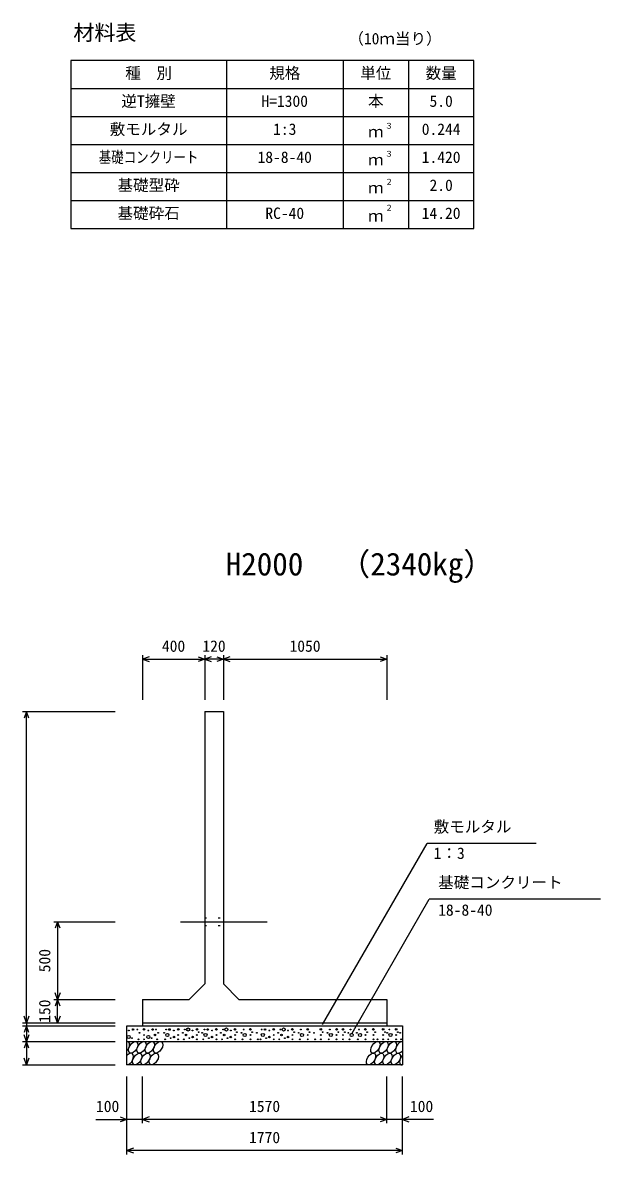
# Model space of a CAD drawing. Units: millimetres, scale not verified. Extents: x -42000 to 42000, y -14850 to 14850.
# Drawn here: x 19441 to 23154, y -326 to 6945 of the extents above; entities that cross this region are included whole.
import ezdxf
from ezdxf.enums import TextEntityAlignment as Align

# ---------------------------------------------------------------- set-up
doc = ezdxf.new("R2010")
doc.units = ezdxf.units.MM
doc.header["$LTSCALE"] = 50
doc.linetypes.add('DOTTED', pattern=[1.75, 0.25, -1.5])
doc.linetypes.add('LONG_DASHED_DOTTED', pattern=[15.25, 12, -1.5, 0.25, -1.5])
for name, color, linetype, lineweight in [('0-0_CENTER', 7, 'LONG_DASHED_DOTTED', 25), ('0-1_DIM', 7, 'Continuous', 25), ('0-3_HATCH', 6, 'Continuous', 25), ('0-4_HYO', 3, 'Continuous', 25), ('0-5_HYO2', 4, 'Continuous', 25), ('0-6_OUTLINE', 1, 'Continuous', 25), ('0-7_OUTLINE2', 4, 'DOTTED', 25), ('0-8_TXT', 7, 'Continuous', 25)]:
    doc.layers.add(name, color=color, linetype=linetype, lineweight=lineweight)
doc.styles.add('ＭＳ ゴシック', font='')
doc.styles.get('ＭＳ ゴシック').set_extended_font_data('MS Gothic')

msp = doc.modelspace()

# ---------------------------------------------------------------- linework, layer by layer
at = {"layer": '0-0_CENTER'}
msp.add_line((20456.73, 1168.77), (21011.73, 1168.77), dxfattribs=at)
at = {"layer": '0-1_DIM'}
for p, q in [((20211.34, 2880.67), (20211.34, 2593.77)), ((20211.34, 2855.67), (20611.34, 2855.67)), ((20611.34, 2880.67), (20611.34, 2593.77)), ((20731.34, 2855.67), (20611.34, 2855.67)), ((20731.34, 2880.67), (20731.34, 2593.77)), ((20731.34, 2855.67), (21781.34, 2855.67)), ((21781.34, 2880.67), (21781.34, 2593.77)), ((19441.34, 2518.77), (20036.34, 2518.77)), ((19466.34, 518.77), (19466.34, 2518.77)), ((21368.49, 507.45), (22039.76, 1670.12)), ((22742.17, 1670.12), (22039.76, 1670.12)), ((21557.97, 453.06), (22054.24, 1312.62)), ((23153.78, 1312.62), (22054.24, 1312.62)), ((19641.34, 1168.77), (20036.34, 1168.77)), ((19666.34, 1168.77), (19666.34, 668.77)), ((19641.34, 668.77), (20036.34, 668.77)), ((19666.34, 518.77), (19666.34, 668.77)), ((19441.34, 518.77), (20036.34, 518.77)), ((19466.34, 518.77), (19466.34, 498.77)), ((19441.34, 498.77), (20036.34, 498.77)), ((19466.34, 498.77), (19466.34, 398.77)), ((19441.34, 398.77), (20036.34, 398.77)), ((19466.34, 398.77), (19466.34, 248.77)), ((19441.34, 248.77), (20036.34, 248.77)), ((20111.34, -326.23), (20111.34, 173.77)), ((20211.34, -126.23), (20211.34, 173.77)), ((21781.34, -126.23), (21781.34, 173.77)), ((21781.34, -126.23), (21781.34, 173.77)), ((21881.34, -326.23), (21881.34, 173.77)), ((19911.79, -101.23), (20111.34, -101.23)), ((20211.34, -101.23), (20111.34, -101.23)), ((21781.34, -101.23), (20211.34, -101.23)), ((21881.34, -101.23), (21781.34, -101.23)), ((22080.88, -101.23), (21881.34, -101.23)), ((21881.34, -301.23), (20111.34, -301.23))]:
    msp.add_line(p, q, dxfattribs=at)
for points in [[(20253.63, 2871.06), (20211.34, 2855.67), (20253.63, 2840.27)], [(20569.05, 2871.06), (20611.34, 2855.67), (20569.05, 2840.27)], [(20653.63, 2871.06), (20611.34, 2855.67), (20653.63, 2840.27)], [(20689.05, 2871.06), (20731.34, 2855.67), (20689.05, 2840.27)], [(20773.63, 2871.06), (20731.34, 2855.67), (20773.63, 2840.27)], [(21739.05, 2871.06), (21781.34, 2855.67), (21739.05, 2840.27)], [(19481.73, 2476.49), (19466.34, 2518.77), (19450.95, 2476.49)], [(19681.73, 1126.49), (19666.34, 1168.77), (19650.95, 1126.49)], [(19681.73, 711.06), (19666.34, 668.77), (19650.95, 711.06)], [(19681.73, 626.49), (19666.34, 668.77), (19650.95, 626.49)], [(19481.73, 561.06), (19466.34, 518.77), (19450.95, 561.06)], [(19681.73, 561.06), (19666.34, 518.77), (19650.95, 561.06)], [(19481.73, 456.49), (19466.34, 498.77), (19450.95, 456.49)], [(19481.73, 441.06), (19466.34, 398.77), (19450.95, 441.06)], [(19481.73, 356.49), (19466.34, 398.77), (19450.95, 356.49)], [(19481.73, 291.06), (19466.34, 248.77), (19450.95, 291.06)], [(20069.05, -85.84), (20111.34, -101.23), (20069.05, -116.62)], [(20253.63, -85.84), (20211.34, -101.23), (20253.63, -116.62)], [(21739.05, -85.84), (21781.34, -101.23), (21739.05, -116.62)], [(21923.63, -85.84), (21881.34, -101.23), (21923.63, -116.62)], [(20153.63, -285.84), (20111.34, -301.23), (20153.63, -316.62)], [(21839.05, -285.84), (21881.34, -301.23), (21839.05, -316.62)]]:
    msp.add_lwpolyline(points, dxfattribs=at)
at = {"layer": '0-3_HATCH'}
for centre, radius in [((20123.24, 427.8), 10), ((20123.24, 468.95), 2.5), ((20151.28, 475.95), 5), ((20178.41, 475.95), 2.5), ((20192.43, 454.94), 2.5), ((20221.31, 476.82), 5), ((20221.31, 440.93), 2.5), ((20249.35, 427.8), 10), ((20249.35, 468.95), 2.5), ((20277.38, 475.95), 5), ((20291.4, 440.93), 5), ((20298.41, 475.95), 2.5), ((20312.43, 454.94), 2.5), ((20350.25, 454.94), 2.5), ((20371.28, 440.93), 10), ((20364.27, 475.95), 2.5), ((20385.3, 475.95), 5), ((20413.33, 468.95), 2.5), ((20441.37, 476.82), 5), ((20441.37, 440.93), 2.5), ((20470.25, 454.94), 2.5), ((20484.27, 475.95), 2.5), ((20491.28, 440.93), 5), ((20505.3, 475.95), 10), ((20533.33, 468.95), 2.5), ((20561.37, 476.82), 5), ((20561.37, 440.93), 2.5), ((20572.71, 459.26), 2.5), ((20595.47, 454.94), 2.5), ((20616.5, 440.93), 10), ((20609.49, 475.95), 2.5), ((20630.52, 475.95), 5), ((20658.56, 468.95), 2.5), ((20686.6, 476.82), 5), ((20686.6, 440.93), 2.5), ((20715.47, 454.94), 2.5), ((20729.49, 475.95), 2.5), ((20736.5, 440.93), 5), ((20750.52, 475.95), 10), ((20778.56, 468.95), 2.5), ((20806.6, 476.82), 5), ((20806.6, 440.93), 2.5), ((20817.94, 459.26), 2.5), ((20847.4, 454.94), 2.5), ((20868.43, 440.93), 10), ((20861.42, 475.95), 2.5), ((20905.04, 476.82), 5), ((20905.04, 440.93), 2.5), ((20916.38, 459.26), 2.5), ((20945.84, 454.94), 2.5), ((20984.56, 440.93), 10), ((20977.55, 475.95), 2.5), ((20998.58, 475.95), 5), ((21026.62, 468.95), 2.5), ((21054.66, 476.82), 5), ((21054.66, 440.93), 2.5), ((21083.53, 454.94), 2.5), ((21097.55, 475.95), 2.5), ((21104.56, 440.93), 5), ((21118.58, 475.95), 10), ((21146.62, 468.95), 2.5), ((21174.66, 476.82), 5), ((21174.66, 440.93), 2.5), ((21186, 459.26), 2.5), ((21215.46, 454.94), 2.5), ((21236.49, 440.93), 10), ((21229.47, 475.95), 2.5), ((21273.09, 476.82), 5), ((21273.09, 440.93), 2.5), ((21284.43, 459.26), 2.5), ((21313.89, 454.94), 2.5), ((21357.69, 476.82), 5), ((21357.69, 440.93), 2.5), ((21369.03, 459.26), 2.5), ((21401.05, 454.94), 2.5), ((21422.08, 440.93), 10), ((21415.07, 475.95), 2.5), ((21458.69, 476.82), 5), ((21458.69, 440.93), 2.5), ((21470.03, 459.26), 2.5), ((21499.81, 476.82), 5), ((21499.81, 440.93), 2.5), ((21511.15, 459.26), 2.5), ((21534.33, 454.94), 2.5), ((21555.36, 440.93), 10), ((21548.34, 475.95), 2.5), ((21588.76, 454.94), 2.5), ((21609.79, 440.93), 10), ((21602.78, 475.95), 2.5), ((21643.9, 476.82), 5), ((21643.9, 440.93), 2.5), ((21655.23, 459.26), 2.5), ((21695.45, 476.82), 5), ((21695.45, 440.93), 2.5), ((21706.79, 459.26), 2.5), ((21758.25, 476.82), 5), ((21758.25, 440.93), 2.5), ((21769.59, 459.26), 2.5), ((21784.06, 454.94), 2.5), ((21805.09, 440.93), 10), ((21798.07, 475.95), 2.5), ((21841.47, 476.82), 5), ((21841.47, 440.93), 2.5), ((21852.81, 459.26), 2.5), ((21867.27, 454.94), 2.5), ((20144.27, 420.8), 2.5), ((20185.42, 412.92), 2.5), ((20221.31, 412.92), 2.5), ((20270.37, 420.8), 2.5), ((20305.42, 412.92), 2.5), ((20357.26, 412.92), 2.5), ((20392.31, 420.8), 2.5), ((20413.33, 427.8), 5), ((20441.37, 412.92), 2.5), ((20477.26, 412.92), 2.5), ((20512.31, 420.8), 2.5), ((20533.33, 427.8), 5), ((20561.37, 412.92), 2.5), ((20602.48, 412.92), 2.5), ((20637.53, 420.8), 2.5), ((20658.56, 427.8), 5), ((20686.6, 412.92), 2.5), ((20722.48, 412.92), 2.5), ((20757.53, 420.8), 2.5), ((20778.56, 427.8), 5), ((20806.6, 412.92), 2.5), ((20854.41, 412.92), 2.5), ((20905.04, 412.92), 2.5), ((20952.85, 412.92), 2.5), ((20970.54, 412.92), 2.5), ((21005.59, 420.8), 2.5), ((21026.62, 427.8), 5), ((21054.66, 412.92), 2.5), ((21090.54, 412.92), 2.5), ((21125.59, 420.8), 2.5), ((21146.62, 427.8), 5), ((21174.66, 412.92), 2.5), ((21222.47, 412.92), 2.5), ((21273.09, 412.92), 2.5), ((21320.9, 412.92), 2.5), ((21357.69, 412.92), 2.5), ((21408.06, 412.92), 2.5), ((21458.69, 412.92), 2.5), ((21499.81, 412.92), 2.5), ((21541.34, 412.92), 2.5), ((21595.77, 412.92), 2.5), ((21643.9, 412.92), 2.5), ((21695.45, 412.92), 2.5), ((21721.47, 412.92), 2.5), ((21758.25, 412.92), 2.5), ((21791.07, 412.92), 2.5), ((21841.47, 412.92), 2.5), ((21874.28, 412.92), 2.5)]:
    msp.add_circle(centre, radius, dxfattribs=at)
for centre, start_param, end_param in [((20098.97, 361.25), 4.385593, 6.6745444), ((21867.48, 361.25), 0.3357715, 4.4411806), ((20124.3, 286.26), 3.5111464, 7.548991), ((21892.8, 286.26), 1.2110787, 3.5658734)]:
    msp.add_ellipse(centre, major_axis=(21.81, 35.31), ratio=0.5792, start_param=start_param, end_param=end_param, dxfattribs=at)
for centre in [(20152.18, 361.25), (20205.39, 361.25), (20258.6, 361.25), (20311.81, 361.25), (21707.85, 361.25), (21761.06, 361.25), (21814.27, 361.25), (20177.5, 286.26), (20230.71, 286.26), (20283.92, 286.26), (21679.97, 286.26), (21733.17, 286.26), (21786.38, 286.26), (21839.59, 286.26)]:
    msp.add_ellipse(centre, major_axis=(21.81, 35.31), ratio=0.5792, dxfattribs=at)
at = {"layer": '0-4_HYO'}
for p, q in [((20750.84, 6701.78), (20750.84, 5621.78)), ((21500.84, 6701.78), (21500.84, 5621.78)), ((21920.84, 6701.78), (21920.84, 5621.78)), ((19750.84, 6521.78), (22340.84, 6521.78))]:
    msp.add_line(p, q, dxfattribs=at)
msp.add_lwpolyline([(19750.84, 5621.78), (22340.84, 5621.78), (22340.84, 6701.78), (19750.84, 6701.78)], close=True, dxfattribs=at)
at = {"layer": '0-5_HYO2'}
for p, q in [((19750.84, 6341.78), (22340.84, 6341.78)), ((19750.84, 6161.78), (22340.84, 6161.78)), ((19750.84, 5981.78), (22340.84, 5981.78)), ((19750.84, 5801.78), (22340.84, 5801.78))]:
    msp.add_line(p, q, dxfattribs=at)
at = {"layer": '0-6_OUTLINE'}
for p, q in [((20611.34, 2518.77), (20611.34, 768.77)), ((20611.34, 2518.77), (20731.34, 2518.77)), ((20731.34, 2518.77), (20731.34, 768.77)), ((20611.34, 768.77), (20511.34, 668.77)), ((20211.34, 668.77), (20511.34, 668.77)), ((20211.34, 668.77), (20211.34, 498.77)), ((21781.34, 668.77), (21781.34, 498.77)), ((20211.34, 518.77), (21781.34, 518.77)), ((20111.34, 498.77), (21881.34, 498.77)), ((21881.34, 498.77), (21881.34, 248.77)), ((20111.34, 398.77), (21881.34, 398.77))]:
    msp.add_line(p, q, dxfattribs=at)
for points in [[(20731.34, 768.77), (20831.34, 668.77), (21781.34, 668.77)], [(21881.34, 248.77), (20111.34, 248.77), (20111.34, 498.77)]]:
    msp.add_lwpolyline(points, dxfattribs=at)
at = {"layer": '0-7_OUTLINE2'}
for p, q in [((20611.34, 1193.77), (20731.34, 1193.77)), ((20611.34, 1143.77), (20731.34, 1143.77))]:
    msp.add_line(p, q, dxfattribs=at)

# ---------------------------------------------------------------- texts
at = {"layer": '0-1_DIM', "style": 'ＭＳ ゴシック'}
for s, p in [('400', (20336.34, 2880.67)), ('120', (20596.34, 2880.67)), ('1050', (21156.34, 2880.67)), ('敷モルタル', (22082.61, 1720.12)), ('1：3', (22082.61, 1550.01)), ('基礎コンクリート', (22111.49, 1362.62)), ('18-8-40', (22111.49, 1184.99)), ('100', (19912.7, -76.23)), ('1570', (20896.34, -76.23)), ('100', (21929.98, -76.23)), ('1770', (20896.34, -276.23))]:
    msp.add_text(s, height=73.31, dxfattribs=at).set_placement(p, align=Align.BOTTOM_LEFT)
for s, p in [('500', (19641.34, 843.77)), ('150', (19641.34, 518.77))]:
    msp.add_text(s, height=73.31, rotation=90, dxfattribs=at).set_placement(p, align=Align.BOTTOM_LEFT)
at = {"layer": '0-8_TXT', "style": 'ＭＳ ゴシック'}
for s, height, p in [('材料表', 98.97, (19767.51, 6801.78)), ('（10ｍ当り）', 73.31, (21534.17, 6783.44)), ('種\u3000別', 73.31, (20100.84, 6561.78)), ('規格', 73.31, (21025.84, 6561.78)), ('単位', 73.31, (21610.84, 6561.78)), ('数量', 73.31, (22030.84, 6561.78)), ('逆T擁壁', 73.31, (20075.84, 6381.78)), ('H=1300', 73.31, (20975.84, 6381.78)), ('本', 73.31, (21660.84, 6381.78)), ('5.0', 73.31, (22055.84, 6381.78)), ('敷モルタル', 73.31, (20000.84, 6201.78)), ('1:3', 73.31, (21050.84, 6201.78)), ('ｍ', 73.31, (21660.84, 6185.11)), ('３', 36.66, (21770.08, 6252.39)), ('0.244', 73.31, (22005.84, 6201.78)), ('18-8-40', 73.31, (20950.84, 6021.78)), ('３', 36.66, (21770.08, 6072.39)), ('1.420', 73.31, (22005.84, 6021.78)), ('ｍ', 73.31, (21660.84, 6005.11)), ('基礎型砕', 73.31, (20050.84, 5841.78)), ('ｍ', 73.31, (21660.84, 5825.11)), ('２', 36.66, (21770.08, 5892.39)), ('2.0', 73.31, (22055.84, 5841.78)), ('基礎砕石', 73.31, (20050.84, 5661.78)), ('RC-40', 73.31, (21000.84, 5661.78)), ('２', 36.66, (21770.08, 5725.73)), ('14.20', 73.31, (22005.84, 5661.78)), ('ｍ', 73.31, (21660.84, 5645.11)), ('（2340kg）', 146.6, (21474.96, 3349.02)), ('H2000', 146.6, (20746.34, 3349.02))]:
    msp.add_text(s, height=height, dxfattribs=at).set_placement(p, align=Align.BOTTOM_LEFT)
at = {"layer": '0-8_TXT', "style": 'ＭＳ ゴシック', "width": 0.8}
msp.add_text('基礎コンクリート', height=73.31, dxfattribs=at).set_placement((19930.84, 6021.78), align=Align.BOTTOM_LEFT)

doc.saveas('drawing.dxf')
